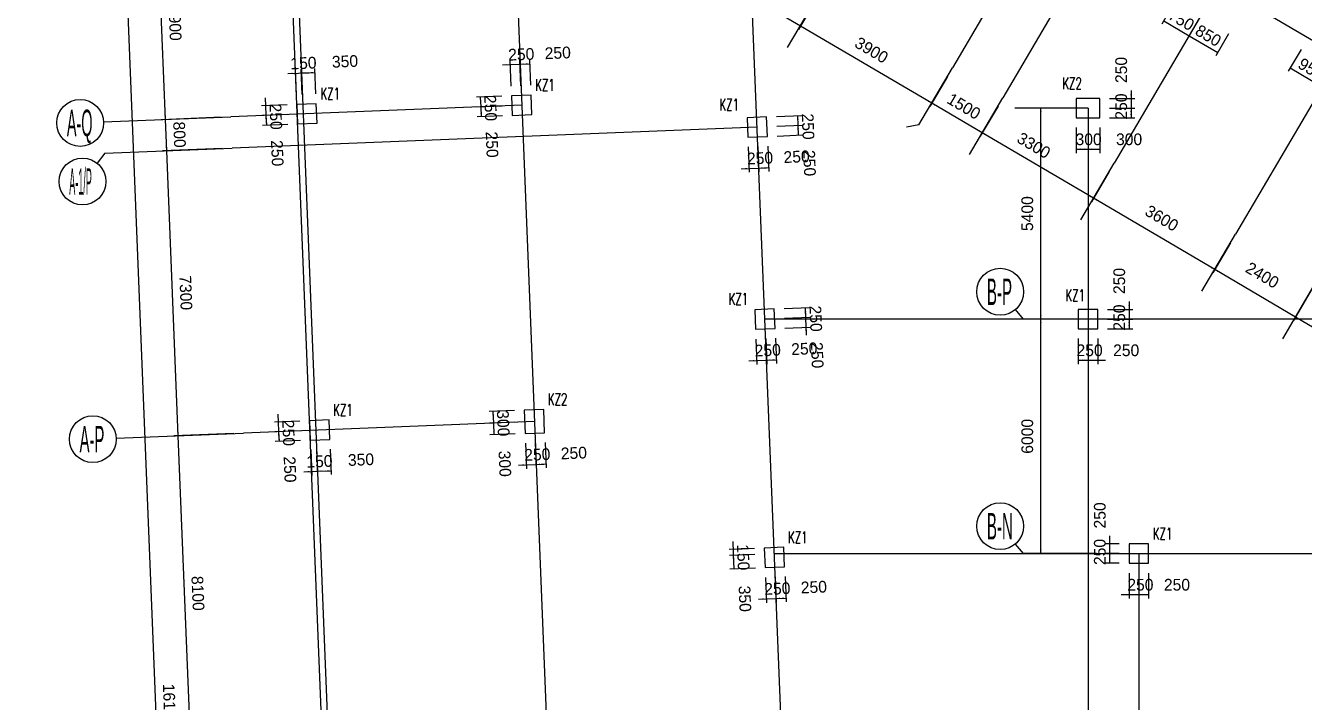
# Model space of a CAD drawing. Extents: x 387171 to 699106, y 11966 to 245688.
# Drawn here: x 471867 to 504596, y 151678 to 169000 of the extents above; entities that cross this region are included whole.
import ezdxf

# ---------------------------------------------------------------- set-up
doc = ezdxf.new("R2010")
doc.units = 0
doc.header["$LTSCALE"] = 100
doc.header["$MEASUREMENT"] = 0
for name, color, linetype in [('COLU', 7, 'Continuous'), ('DIM', 3, 'Continuous'), ('DOTE', 253, 'Continuous'), ('L-AXIS', 3, 'Continuous'), ('NUM', 7, 'Continuous'), ('Q-dote', 253, 'Continuous'), ('小尺寸', 4, 'Continuous')]:
    doc.layers.add(name, color=color, linetype=linetype)
doc.styles.add('hztxt', font='hztxt')
doc.styles.get("Standard").update_dxf_attribs({"font": 'standard'})
doc.dimstyles.get("Standard").update_dxf_attribs({"dimtxt": 300, "dimasz": 100, "dimexe": 100, "dimexo": 250, "dimgap": 100, "dimtad": 0, "dimtoh": 1, "dimdec": 0, "dimdsep": 46, "dimcen": 0.09, "dimclrt": 7, "dimadec": 0, "dimazin": 0, "dimtfac": 1, "dimtdec": 4, "dimtofl": 0, "dimtmove": 0, "dimatfit": 3, "dimfxl": 1, "dimtolj": 1, "dimtzin": 0, "dimarcsym": 0})

# ---------------------------------------------------------------- blocks, each defined once
blk = doc.blocks.new('*D3059')
at = {"layer": 'L-AXIS', "color": 0, "linetype": 'ByBlock', "lineweight": -2}
for p, q in [((474241, 232201), (471867, 232105)), ((478441, 70839), (471967, 232109)), ((480715, 70931), (478341, 70835))]:
    blk.add_line(p, q, dxfattribs=at)
for points in [[(471967, 232109), (471988, 232010), (471954, 232009)], [(478441, 70839), (478420, 70939), (478453, 70940)]]:
    blk.add_solid(points, dxfattribs=at)
at = {"layer": 'L-AXIS', "color": 7, "linetype": 'Continuous', "lineweight": -2, "insert": (475554, 151488), "char_height": 300, "width": 1111.67, "attachment_point": 5, "rotation": 272.2988, "style": 'hztxt'}
blk.add_mtext('161400', dxfattribs=at)
blk = doc.blocks.new('*D622')
at = {"layer": 'L-AXIS', "color": 0, "linetype": 'ByBlock', "lineweight": -2}
for p, q in [((504772, 162226), (504317, 161452)), ((507471, 159714), (504367, 161538)), ((507875, 160401), (507420, 159627))]:
    blk.add_line(p, q, dxfattribs=at)
for points in [[(504367, 161538), (504462, 161502), (504445, 161473)], [(507471, 159714), (507376, 159750), (507393, 159779)]]:
    blk.add_solid(points, dxfattribs=at)
at = {"layer": 'L-AXIS', "color": 7, "linetype": 'Continuous', "lineweight": -2, "insert": (506273, 160903), "char_height": 300, "width": 775, "attachment_point": 5, "rotation": 329.5454, "style": 'hztxt'}
blk.add_mtext('3600', dxfattribs=at)
blk = doc.blocks.new('*D3613')
at = {"layer": 'L-AXIS', "color": 0, "linetype": 'ByBlock', "lineweight": -2}
for p, q in [((476873, 166654), (475340, 166592)), ((475440, 166596), (475472, 165797)), ((476905, 165854), (475372, 165793))]:
    blk.add_line(p, q, dxfattribs=at)
for points in [[(475440, 166596), (475460, 166497), (475427, 166495)], [(475472, 165797), (475451, 165896), (475484, 165897)]]:
    blk.add_solid(points, dxfattribs=at)
at = {"layer": 'L-AXIS', "color": 7, "linetype": 'Continuous', "lineweight": -2, "insert": (475805, 166210), "char_height": 300, "width": 566.67, "attachment_point": 5, "rotation": 272.2988, "style": 'hztxt'}
blk.add_mtext('800', dxfattribs=at)
blk = doc.blocks.new('*D4047')
at = {"layer": 'L-AXIS', "color": 0, "linetype": 'ByBlock', "lineweight": -2}
for p, q in [((477198, 158560), (475665, 158499)), ((475764, 158503), (476089, 150409)), ((477523, 150467), (475989, 150405))]:
    blk.add_line(p, q, dxfattribs=at)
for points in [[(475764, 158503), (475785, 158403), (475752, 158402)], [(476089, 150409), (476069, 150508), (476102, 150510)]]:
    blk.add_solid(points, dxfattribs=at)
at = {"layer": 'L-AXIS', "color": 7, "linetype": 'Continuous', "lineweight": -2, "insert": (476277, 154470), "char_height": 300, "width": 775, "attachment_point": 5, "rotation": 272.2988, "style": 'hztxt'}
blk.add_mtext('8100', dxfattribs=at)
blk = doc.blocks.new('*D2156')
at = {"layer": 'L-AXIS', "color": 0, "linetype": 'ByBlock', "lineweight": -2}
for p, q in [((476905, 165854), (475372, 165793)), ((475472, 165797), (475764, 158503)), ((477198, 158560), (475665, 158499))]:
    blk.add_line(p, q, dxfattribs=at)
for points in [[(475472, 165797), (475492, 165697), (475459, 165696)], [(475764, 158503), (475744, 158602), (475777, 158603)]]:
    blk.add_solid(points, dxfattribs=at)
at = {"layer": 'L-AXIS', "color": 7, "linetype": 'Continuous', "lineweight": -2, "insert": (475968, 162164), "char_height": 300, "width": 780, "attachment_point": 5, "rotation": 272.2988, "style": 'hztxt'}
blk.add_mtext('7300', dxfattribs=at)
blk = doc.blocks.new('*D2659')
at = {"layer": 'L-AXIS', "color": 0, "linetype": 'ByBlock', "lineweight": -2}
for p, q in [((476676, 171550), (475143, 171488)), ((475243, 171492), (475440, 166596)), ((476873, 166654), (475340, 166592))]:
    blk.add_line(p, q, dxfattribs=at)
for points in [[(475243, 171492), (475264, 171393), (475230, 171392)], [(475440, 166596), (475419, 166695), (475452, 166697)]]:
    blk.add_solid(points, dxfattribs=at)
at = {"layer": 'L-AXIS', "color": 7, "linetype": 'Continuous', "lineweight": -2, "insert": (475691, 169058), "char_height": 300, "width": 785, "attachment_point": 5, "rotation": 272.2988, "style": 'hztxt'}
blk.add_mtext('4900', dxfattribs=at)
blk = doc.blocks.new('_AXISO')
blk.add_circle((0, 0), 0.5)
blk = doc.blocks.new('*D3277')
at = {"layer": 'L-AXIS', "color": 0, "linetype": 'ByBlock', "lineweight": -2}
for p, q in [((492100, 169677), (491645, 168903)), ((495057, 167012), (491696, 168989)), ((495462, 167700), (495007, 166926))]:
    blk.add_line(p, q, dxfattribs=at)
for points in [[(491696, 168989), (491790, 168953), (491773, 168924)], [(495057, 167012), (494963, 167049), (494980, 167077)]]:
    blk.add_solid(points, dxfattribs=at)
at = {"layer": 'L-AXIS', "color": 7, "linetype": 'Continuous', "lineweight": -2, "insert": (493517, 168371), "char_height": 300, "width": 775, "attachment_point": 5, "rotation": 329.5454, "style": 'hztxt'}
blk.add_mtext('3900', dxfattribs=at)
blk = doc.blocks.new('*D2285')
at = {"layer": 'L-AXIS', "color": 0, "linetype": 'ByBlock', "lineweight": -2}
for p, q in [((496755, 166940), (496300, 166166)), ((499195, 164580), (496351, 166252)), ((499600, 165267), (499145, 164493))]:
    blk.add_line(p, q, dxfattribs=at)
for points in [[(496351, 166252), (496445, 166216), (496428, 166187)], [(499195, 164580), (499101, 164616), (499117, 164645)]]:
    blk.add_solid(points, dxfattribs=at)
at = {"layer": 'L-AXIS', "color": 7, "linetype": 'Continuous', "lineweight": -2, "insert": (497670, 165933), "char_height": 300, "width": 780, "attachment_point": 5, "rotation": 329.5454, "style": 'hztxt'}
blk.add_mtext('3300', dxfattribs=at)
blk = doc.blocks.new('*D599')
at = {"layer": 'L-AXIS', "color": 0, "linetype": 'ByBlock', "lineweight": -2}
for p, q in [((498397, 166888), (497754, 166888)), ((497854, 161488), (497854, 166888)), ((498865, 161488), (497754, 161488))]:
    blk.add_line(p, q, dxfattribs=at)
for points in [[(497854, 166888), (497870, 166788), (497837, 166788)], [(497854, 161488), (497837, 161588), (497870, 161588)]]:
    blk.add_solid(points, dxfattribs=at)
at = {"layer": 'L-AXIS', "color": 7, "linetype": 'Continuous', "lineweight": -2, "insert": (497504, 164188), "char_height": 300, "width": 785, "attachment_point": 5, "rotation": 90, "style": 'hztxt'}
blk.add_mtext('5400', dxfattribs=at)
blk = doc.blocks.new('*D849')
at = {"layer": 'L-AXIS', "color": 0, "linetype": 'ByBlock', "lineweight": -2}
for p, q in [((498865, 161488), (497754, 161488)), ((497854, 155488), (497854, 161488)), ((498865, 155488), (497754, 155488))]:
    blk.add_line(p, q, dxfattribs=at)
for points in [[(497854, 161488), (497870, 161388), (497837, 161388)], [(497854, 155488), (497837, 155588), (497870, 155588)]]:
    blk.add_solid(points, dxfattribs=at)
at = {"layer": 'L-AXIS', "color": 7, "linetype": 'Continuous', "lineweight": -2, "insert": (497504, 158488), "char_height": 300, "width": 770, "attachment_point": 5, "rotation": 90, "style": 'hztxt'}
blk.add_mtext('6000', dxfattribs=at)
blk = doc.blocks.new('*D1099')
at = {"layer": 'L-AXIS', "color": 0, "linetype": 'ByBlock', "lineweight": -2}
for p, q in [((495462, 167700), (495007, 166926)), ((496351, 166252), (495057, 167012)), ((496755, 166940), (496300, 166166))]:
    blk.add_line(p, q, dxfattribs=at)
for points in [[(495057, 167012), (495152, 166976), (495135, 166947)], [(496351, 166252), (496256, 166288), (496273, 166317)]]:
    blk.add_solid(points, dxfattribs=at)
at = {"layer": 'L-AXIS', "color": 7, "linetype": 'Continuous', "lineweight": -2, "insert": (495881, 166934), "char_height": 300, "width": 690, "attachment_point": 5, "rotation": 329.5454, "style": 'hztxt'}
blk.add_mtext('1500', dxfattribs=at)
blk = doc.blocks.new('*D1360')
at = {"layer": 'L-AXIS', "color": 0, "linetype": 'ByBlock', "lineweight": -2}
for p, q in [((499600, 165267), (499145, 164493)), ((502299, 162755), (499195, 164580)), ((502703, 163442), (502248, 162669))]:
    blk.add_line(p, q, dxfattribs=at)
for points in [[(499195, 164580), (499290, 164543), (499273, 164514)], [(502299, 162755), (502204, 162791), (502221, 162820)]]:
    blk.add_solid(points, dxfattribs=at)
at = {"layer": 'L-AXIS', "color": 7, "linetype": 'Continuous', "lineweight": -2, "insert": (500946, 164070), "char_height": 300, "width": 775, "attachment_point": 5, "rotation": 329.5454, "style": 'hztxt'}
blk.add_mtext('3600', dxfattribs=at)
blk = doc.blocks.new('*D1326')
at = {"layer": 'L-AXIS', "color": 0, "linetype": 'ByBlock', "lineweight": -2}
for p, q in [((502703, 163442), (502248, 162669)), ((504367, 161538), (502299, 162755)), ((504772, 162226), (504317, 161452))]:
    blk.add_line(p, q, dxfattribs=at)
for points in [[(502299, 162755), (502393, 162718), (502376, 162690)], [(504367, 161538), (504273, 161575), (504290, 161603)]]:
    blk.add_solid(points, dxfattribs=at)
at = {"layer": 'L-AXIS', "color": 7, "linetype": 'Continuous', "lineweight": -2, "insert": (503519, 162611), "char_height": 300, "width": 785, "attachment_point": 5, "rotation": 329.5454, "style": 'hztxt'}
blk.add_mtext('2400', dxfattribs=at)
blk = doc.blocks.new('*D3744')
at = {"layer": 'L-AXIS', "color": 0, "linetype": 'ByBlock', "lineweight": -2}
for p, q in [((490548, 170589), (490093, 169815)), ((491696, 168989), (490144, 169901)), ((492100, 169677), (491645, 168903))]:
    blk.add_line(p, q, dxfattribs=at)
for points in [[(490144, 169901), (490239, 169865), (490222, 169836)], [(491696, 168989), (491601, 169025), (491618, 169054)]]:
    blk.add_solid(points, dxfattribs=at)
at = {"layer": 'L-AXIS', "color": 7, "linetype": 'Continuous', "lineweight": -2, "insert": (491097, 169747), "char_height": 300, "width": 690, "attachment_point": 5, "rotation": 329.5454, "style": 'hztxt'}
blk.add_mtext('1800', dxfattribs=at)
blk = doc.blocks.new('*D2437')
at = {"layer": '小尺寸', "color": 0, "linetype": 'ByBlock', "lineweight": -2}
for p, q in [((501275, 169597), (500946, 169036)), ((501922, 169217), (501592, 168656)), ((500996, 169123), (501643, 168742))]:
    blk.add_line(p, q, dxfattribs=at)
for points in [[(500996, 169123), (501091, 169086), (501074, 169058)], [(501643, 168742), (501548, 168779), (501565, 168807)]]:
    blk.add_solid(points, dxfattribs=at)
at = {"layer": '小尺寸', "color": 7, "linetype": 'Continuous', "lineweight": -2, "insert": (501446, 169148), "char_height": 300, "width": 566.67, "attachment_point": 5, "rotation": 329.5454, "style": 'hztxt'}
blk.add_mtext('750', dxfattribs=at)
blk = doc.blocks.new('*D2689')
at = {"layer": '小尺寸', "color": 0, "linetype": 'ByBlock', "lineweight": -2}
for p, q in [((501922, 169217), (501592, 168656)), ((501643, 168742), (502376, 168312)), ((502654, 168786), (502325, 168225))]:
    blk.add_line(p, q, dxfattribs=at)
for points in [[(501643, 168742), (501738, 168706), (501721, 168677)], [(502376, 168312), (502281, 168348), (502298, 168377)]]:
    blk.add_solid(points, dxfattribs=at)
at = {"layer": '小尺寸', "color": 7, "linetype": 'Continuous', "lineweight": -2, "insert": (502136, 168743), "char_height": 300, "width": 566.67, "attachment_point": 5, "rotation": 329.5454, "style": 'hztxt'}
blk.add_mtext('850', dxfattribs=at)
blk = doc.blocks.new('*D2028')
at = {"layer": '小尺寸', "color": 0, "linetype": 'ByBlock', "lineweight": -2}
for p, q in [((504510, 168390), (504181, 167830)), ((504231, 167916), (505050, 167435)), ((505329, 167909), (504999, 167348))]:
    blk.add_line(p, q, dxfattribs=at)
for points in [[(504231, 167916), (504326, 167880), (504309, 167851)], [(505050, 167435), (504955, 167471), (504972, 167500)]]:
    blk.add_solid(points, dxfattribs=at)
at = {"layer": '小尺寸', "color": 7, "linetype": 'Continuous', "lineweight": -2, "insert": (504767, 167891), "char_height": 300, "width": 556.67, "attachment_point": 5, "rotation": 329.5447, "style": 'hztxt'}
blk.add_mtext('950', dxfattribs=at)
blk = doc.blocks.new('*D1260')
at = {"layer": 'DIM', "color": 0, "linetype": 'ByBlock', "lineweight": -2}
for p, q in [((500158, 167338), (500158, 166688)), ((499608, 167138), (500258, 167138)), ((499608, 166888), (500258, 166888))]:
    blk.add_line(p, q, dxfattribs=at)
for points in [[(500158, 167138), (500141, 167238), (500175, 167238)], [(500158, 166888), (500175, 166788), (500141, 166788)]]:
    blk.add_solid(points, dxfattribs=at)
at = {"layer": 'DIM', "color": 7, "linetype": 'Continuous', "lineweight": -2, "insert": (499908, 167864), "char_height": 300, "width": 566.67, "attachment_point": 5, "rotation": 90, "style": 'hztxt'}
blk.add_mtext('250', dxfattribs=at)
blk = doc.blocks.new('*D1495')
at = {"layer": 'DIM', "color": 0, "linetype": 'ByBlock', "lineweight": -2}
for p, q in [((499608, 166888), (500258, 166888)), ((499608, 166638), (500258, 166638)), ((500158, 166888), (500158, 166638))]:
    blk.add_line(p, q, dxfattribs=at)
for points in [[(500158, 166888), (500175, 166788), (500141, 166788)], [(500158, 166638), (500141, 166738), (500175, 166738)]]:
    blk.add_solid(points, dxfattribs=at)
at = {"layer": 'DIM', "color": 7, "linetype": 'Continuous', "lineweight": -2, "insert": (499908, 166928), "char_height": 300, "width": 566.67, "attachment_point": 5, "rotation": 90, "style": 'hztxt'}
blk.add_mtext('250', dxfattribs=at)
blk = doc.blocks.new('*D1738')
at = {"layer": 'DIM', "color": 0, "linetype": 'ByBlock', "lineweight": -2}
for p, q in [((498758, 166388), (498758, 165738)), ((499058, 166388), (499058, 165738)), ((498758, 165838), (499058, 165838))]:
    blk.add_line(p, q, dxfattribs=at)
for points in [[(498758, 165838), (498858, 165855), (498858, 165821)], [(499058, 165838), (498958, 165821), (498958, 165855)]]:
    blk.add_solid(points, dxfattribs=at)
at = {"layer": 'DIM', "color": 7, "linetype": 'Continuous', "lineweight": -2, "insert": (499073, 166088), "char_height": 300, "width": 566.67, "attachment_point": 5, "style": 'hztxt'}
blk.add_mtext('300', dxfattribs=at)
blk = doc.blocks.new('*D1986')
at = {"layer": 'DIM', "color": 0, "linetype": 'ByBlock', "lineweight": -2}
for p, q in [((499058, 166388), (499058, 165738)), ((499358, 166388), (499358, 165738)), ((499058, 165838), (499358, 165838))]:
    blk.add_line(p, q, dxfattribs=at)
for points in [[(499058, 165838), (499158, 165855), (499158, 165821)], [(499358, 165838), (499258, 165821), (499258, 165855)]]:
    blk.add_solid(points, dxfattribs=at)
at = {"layer": 'DIM', "color": 7, "linetype": 'Continuous', "lineweight": -2, "insert": (500109, 166088), "char_height": 300, "width": 566.67, "attachment_point": 5, "style": 'hztxt'}
blk.add_mtext('300', dxfattribs=at)
blk = doc.blocks.new('*D209')
at = {"layer": 'DIM', "color": 0, "linetype": 'ByBlock', "lineweight": -2}
for p, q in [((499558, 161738), (500208, 161738)), ((500108, 161938), (500108, 161288)), ((499558, 161488), (500208, 161488))]:
    blk.add_line(p, q, dxfattribs=at)
for points in [[(500108, 161738), (500091, 161838), (500125, 161838)], [(500108, 161488), (500125, 161388), (500091, 161388)]]:
    blk.add_solid(points, dxfattribs=at)
at = {"layer": 'DIM', "color": 7, "linetype": 'Continuous', "lineweight": -2, "insert": (499858, 162464), "char_height": 300, "width": 566.67, "attachment_point": 5, "rotation": 90, "style": 'hztxt'}
blk.add_mtext('250', dxfattribs=at)
blk = doc.blocks.new('*D451')
at = {"layer": 'DIM', "color": 0, "linetype": 'ByBlock', "lineweight": -2}
for p, q in [((499558, 161488), (500208, 161488)), ((500108, 161488), (500108, 161238)), ((499558, 161238), (500208, 161238))]:
    blk.add_line(p, q, dxfattribs=at)
for points in [[(500108, 161488), (500125, 161388), (500091, 161388)], [(500108, 161238), (500091, 161338), (500125, 161338)]]:
    blk.add_solid(points, dxfattribs=at)
at = {"layer": 'DIM', "color": 7, "linetype": 'Continuous', "lineweight": -2, "insert": (499858, 161528), "char_height": 300, "width": 566.67, "attachment_point": 5, "rotation": 90, "style": 'hztxt'}
blk.add_mtext('250', dxfattribs=at)
blk = doc.blocks.new('*D671')
at = {"layer": 'DIM', "color": 0, "linetype": 'ByBlock', "lineweight": -2}
for p, q in [((498808, 160988), (498808, 160338)), ((499058, 160988), (499058, 160338)), ((498808, 160438), (499058, 160438))]:
    blk.add_line(p, q, dxfattribs=at)
for points in [[(498808, 160438), (498908, 160455), (498908, 160421)], [(499058, 160438), (498958, 160421), (498958, 160455)]]:
    blk.add_solid(points, dxfattribs=at)
at = {"layer": 'DIM', "color": 7, "linetype": 'Continuous', "lineweight": -2, "insert": (499098, 160688), "char_height": 300, "width": 566.67, "attachment_point": 5, "style": 'hztxt'}
blk.add_mtext('250', dxfattribs=at)
blk = doc.blocks.new('*D645')
at = {"layer": 'DIM', "color": 0, "linetype": 'ByBlock', "lineweight": -2}
for p, q in [((499058, 160988), (499058, 160338)), ((499308, 160988), (499308, 160338)), ((498858, 160438), (499508, 160438))]:
    blk.add_line(p, q, dxfattribs=at)
for points in [[(499058, 160438), (498958, 160421), (498958, 160455)], [(499308, 160438), (499408, 160455), (499408, 160421)]]:
    blk.add_solid(points, dxfattribs=at)
at = {"layer": 'DIM', "color": 7, "linetype": 'Continuous', "lineweight": -2, "insert": (500034, 160688), "char_height": 300, "width": 566.67, "attachment_point": 5, "style": 'hztxt'}
blk.add_mtext('250', dxfattribs=at)
blk = doc.blocks.new('*D1024')
at = {"layer": 'DIM', "color": 0, "linetype": 'ByBlock', "lineweight": -2}
for p, q in [((499611, 155938), (499611, 155288)), ((499858, 155738), (499511, 155738)), ((499858, 155488), (499511, 155488))]:
    blk.add_line(p, q, dxfattribs=at)
for points in [[(499611, 155738), (499595, 155838), (499628, 155838)], [(499611, 155488), (499628, 155388), (499595, 155388)]]:
    blk.add_solid(points, dxfattribs=at)
at = {"layer": 'DIM', "color": 7, "linetype": 'Continuous', "lineweight": -2, "insert": (499361, 156464), "char_height": 300, "width": 566.67, "attachment_point": 5, "rotation": 90, "style": 'hztxt'}
blk.add_mtext('250', dxfattribs=at)
blk = doc.blocks.new('*D3435')
at = {"layer": 'DIM', "color": 0, "linetype": 'ByBlock', "lineweight": -2}
for p, q in [((499858, 155488), (499511, 155488)), ((499611, 155488), (499611, 155238)), ((499858, 155238), (499511, 155238))]:
    blk.add_line(p, q, dxfattribs=at)
for points in [[(499611, 155488), (499628, 155388), (499595, 155388)], [(499611, 155238), (499595, 155338), (499628, 155338)]]:
    blk.add_solid(points, dxfattribs=at)
at = {"layer": 'DIM', "color": 7, "linetype": 'Continuous', "lineweight": -2, "insert": (499361, 155528), "char_height": 300, "width": 566.67, "attachment_point": 5, "rotation": 90, "style": 'hztxt'}
blk.add_mtext('250', dxfattribs=at)
blk = doc.blocks.new('*D3420')
at = {"layer": 'DIM', "color": 0, "linetype": 'ByBlock', "lineweight": -2}
for p, q in [((500108, 154988), (500108, 154338)), ((500358, 154988), (500358, 154338)), ((499908, 154438), (500558, 154438))]:
    blk.add_line(p, q, dxfattribs=at)
for points in [[(500108, 154438), (500008, 154421), (500008, 154455)], [(500358, 154438), (500458, 154455), (500458, 154421)]]:
    blk.add_solid(points, dxfattribs=at)
at = {"layer": 'DIM', "color": 7, "linetype": 'Continuous', "lineweight": -2, "insert": (500398, 154688), "char_height": 300, "width": 566.67, "attachment_point": 5, "style": 'hztxt'}
blk.add_mtext('250', dxfattribs=at)
blk = doc.blocks.new('*D3629')
at = {"layer": 'DIM', "color": 0, "linetype": 'ByBlock', "lineweight": -2}
for p, q in [((500358, 154988), (500358, 154338)), ((500608, 154988), (500608, 154338)), ((500358, 154438), (500608, 154438))]:
    blk.add_line(p, q, dxfattribs=at)
for points in [[(500358, 154438), (500458, 154455), (500458, 154421)], [(500608, 154438), (500508, 154421), (500508, 154455)]]:
    blk.add_solid(points, dxfattribs=at)
at = {"layer": 'DIM', "color": 7, "linetype": 'Continuous', "lineweight": -2, "insert": (501334, 154688), "char_height": 300, "width": 566.67, "attachment_point": 5, "style": 'hztxt'}
blk.add_mtext('250', dxfattribs=at)
blk = doc.blocks.new('*D1398')
at = {"layer": 'DIM', "color": 0, "linetype": 'ByBlock', "lineweight": -2}
for p, q in [((490361, 165894), (490388, 165245)), ((490611, 165904), (490637, 165255)), ((490184, 165336), (490833, 165362))]:
    blk.add_line(p, q, dxfattribs=at)
for points in [[(490384, 165344), (490284, 165324), (490283, 165357)], [(490633, 165354), (490733, 165375), (490734, 165342)]]:
    blk.add_solid(points, dxfattribs=at)
at = {"layer": 'DIM', "color": 7, "linetype": 'Continuous', "lineweight": -2, "insert": (490664, 165606), "char_height": 300, "width": 566.67, "attachment_point": 5, "rotation": 2.2988, "style": 'hztxt'}
blk.add_mtext('250', dxfattribs=at)
blk = doc.blocks.new('*D1623')
at = {"layer": 'DIM', "color": 0, "linetype": 'ByBlock', "lineweight": -2}
for p, q in [((490611, 165904), (490637, 165255)), ((490861, 165914), (490887, 165265)), ((490633, 165354), (490883, 165365))]:
    blk.add_line(p, q, dxfattribs=at)
for points in [[(490633, 165354), (490733, 165375), (490734, 165342)], [(490883, 165365), (490784, 165344), (490783, 165377)]]:
    blk.add_solid(points, dxfattribs=at)
at = {"layer": 'DIM', "color": 7, "linetype": 'Continuous', "lineweight": -2, "insert": (491599, 165643), "char_height": 300, "width": 566.67, "attachment_point": 5, "rotation": 2.2988, "style": 'hztxt'}
blk.add_mtext('250', dxfattribs=at)
blk = doc.blocks.new('*D1878')
at = {"layer": 'DIM', "color": 0, "linetype": 'ByBlock', "lineweight": -2}
for p, q in [((491091, 166424), (491740, 166450)), ((491650, 166196), (491640, 166446)), ((491101, 166174), (491750, 166200))]:
    blk.add_line(p, q, dxfattribs=at)
for points in [[(491640, 166446), (491661, 166346), (491628, 166345)], [(491650, 166196), (491630, 166295), (491663, 166297)]]:
    blk.add_solid(points, dxfattribs=at)
at = {"layer": 'DIM', "color": 7, "linetype": 'Continuous', "lineweight": -2, "insert": (491929, 165480), "char_height": 300, "width": 566.67, "attachment_point": 5, "rotation": 272.2988, "style": 'hztxt'}
blk.add_mtext('250', dxfattribs=at)
blk = doc.blocks.new('*D2371')
at = {"layer": 'DIM', "color": 0, "linetype": 'ByBlock', "lineweight": -2}
for p, q in [((491081, 166673), (491730, 166700)), ((491640, 166446), (491630, 166696)), ((491091, 166424), (491740, 166450))]:
    blk.add_line(p, q, dxfattribs=at)
for points in [[(491630, 166696), (491651, 166596), (491618, 166595)], [(491640, 166446), (491620, 166545), (491653, 166546)]]:
    blk.add_solid(points, dxfattribs=at)
at = {"layer": 'DIM', "color": 7, "linetype": 'Continuous', "lineweight": -2, "insert": (491892, 166416), "char_height": 300, "width": 566.67, "attachment_point": 5, "rotation": 272.2988, "style": 'hztxt'}
blk.add_mtext('250', dxfattribs=at)
blk = doc.blocks.new('*D1442')
at = {"layer": 'DIM', "color": 0, "linetype": 'ByBlock', "lineweight": -2}
for p, q in [((490559, 160978), (490585, 160329)), ((490809, 160988), (490835, 160339)), ((490381, 160421), (491030, 160447))]:
    blk.add_line(p, q, dxfattribs=at)
for points in [[(490581, 160429), (490482, 160408), (490480, 160441)], [(490831, 160439), (490930, 160459), (490931, 160426)]]:
    blk.add_solid(points, dxfattribs=at)
at = {"layer": 'DIM', "color": 7, "linetype": 'Continuous', "lineweight": -2, "insert": (490861, 160690), "char_height": 300, "width": 566.67, "attachment_point": 5, "rotation": 2.2988, "style": 'hztxt'}
blk.add_mtext('250', dxfattribs=at)
blk = doc.blocks.new('*D1388')
at = {"layer": 'DIM', "color": 0, "linetype": 'ByBlock', "lineweight": -2}
for p, q in [((490809, 160988), (490835, 160339)), ((491058, 160998), (491084, 160349)), ((490831, 160439), (491080, 160449))]:
    blk.add_line(p, q, dxfattribs=at)
for points in [[(490831, 160439), (490930, 160459), (490931, 160426)], [(491080, 160449), (490981, 160428), (490980, 160461)]]:
    blk.add_solid(points, dxfattribs=at)
at = {"layer": 'DIM', "color": 7, "linetype": 'Continuous', "lineweight": -2, "insert": (491796, 160728), "char_height": 300, "width": 566.67, "attachment_point": 5, "rotation": 2.2988, "style": 'hztxt'}
blk.add_mtext('250', dxfattribs=at)
blk = doc.blocks.new('*D1640')
at = {"layer": 'DIM', "color": 0, "linetype": 'ByBlock', "lineweight": -2}
for p, q in [((491856, 161080), (491830, 161730)), ((491288, 161508), (491938, 161534)), ((491298, 161258), (491948, 161284))]:
    blk.add_line(p, q, dxfattribs=at)
for points in [[(491838, 161530), (491817, 161629), (491850, 161631)], [(491848, 161280), (491868, 161181), (491835, 161180)]]:
    blk.add_solid(points, dxfattribs=at)
at = {"layer": 'DIM', "color": 7, "linetype": 'Continuous', "lineweight": -2, "insert": (492127, 160564), "char_height": 300, "width": 566.67, "attachment_point": 5, "rotation": 272.2988, "style": 'hztxt'}
blk.add_mtext('250', dxfattribs=at)
blk = doc.blocks.new('*D1858')
at = {"layer": 'DIM', "color": 0, "linetype": 'ByBlock', "lineweight": -2}
for p, q in [((491278, 161758), (491928, 161784)), ((491838, 161530), (491828, 161780)), ((491288, 161508), (491938, 161534))]:
    blk.add_line(p, q, dxfattribs=at)
for points in [[(491828, 161780), (491848, 161681), (491815, 161679)], [(491838, 161530), (491817, 161629), (491850, 161631)]]:
    blk.add_solid(points, dxfattribs=at)
at = {"layer": 'DIM', "color": 7, "linetype": 'Continuous', "lineweight": -2, "insert": (492089, 161500), "char_height": 300, "width": 566.67, "attachment_point": 5, "rotation": 272.2988, "style": 'hztxt'}
blk.add_mtext('250', dxfattribs=at)
blk = doc.blocks.new('*D2386')
at = {"layer": 'DIM', "color": 0, "linetype": 'ByBlock', "lineweight": -2}
for p, q in [((489966, 155796), (489988, 155246)), ((490524, 155618), (489874, 155592)), ((490530, 155468), (489880, 155442))]:
    blk.add_line(p, q, dxfattribs=at)
for points in [[(489974, 155596), (489954, 155695), (489987, 155696)], [(489980, 155446), (490001, 155347), (489968, 155345)]]:
    blk.add_solid(points, dxfattribs=at)
at = {"layer": 'DIM', "color": 7, "linetype": 'Continuous', "lineweight": -2, "insert": (490233, 155394), "char_height": 300, "width": 476.67, "attachment_point": 5, "rotation": 272.2988, "style": 'hztxt'}
blk.add_mtext('150', dxfattribs=at)
blk = doc.blocks.new('*D350')
at = {"layer": 'DIM', "color": 0, "linetype": 'ByBlock', "lineweight": -2}
for p, q in [((490530, 155468), (489880, 155442)), ((489980, 155446), (489994, 155096)), ((490544, 155118), (489894, 155092))]:
    blk.add_line(p, q, dxfattribs=at)
for points in [[(489980, 155446), (490001, 155347), (489968, 155345)], [(489994, 155096), (489974, 155195), (490007, 155197)]]:
    blk.add_solid(points, dxfattribs=at)
at = {"layer": 'DIM', "color": 7, "linetype": 'Continuous', "lineweight": -2, "insert": (490275, 154330), "char_height": 300, "width": 566.67, "attachment_point": 5, "rotation": 272.2988, "style": 'hztxt'}
blk.add_mtext('350', dxfattribs=at)
blk = doc.blocks.new('*D596')
at = {"layer": 'DIM', "color": 0, "linetype": 'ByBlock', "lineweight": -2}
for p, q in [((490804, 154878), (490830, 154229)), ((491053, 154888), (491080, 154239)), ((490626, 154321), (491275, 154347))]:
    blk.add_line(p, q, dxfattribs=at)
for points in [[(490826, 154329), (490726, 154308), (490725, 154341)], [(491076, 154339), (491175, 154360), (491176, 154326)]]:
    blk.add_solid(points, dxfattribs=at)
at = {"layer": 'DIM', "color": 7, "linetype": 'Continuous', "lineweight": -2, "insert": (491106, 154590), "char_height": 300, "width": 566.67, "attachment_point": 5, "rotation": 2.2988, "style": 'hztxt'}
blk.add_mtext('250', dxfattribs=at)
blk = doc.blocks.new('*D519')
at = {"layer": 'DIM', "color": 0, "linetype": 'ByBlock', "lineweight": -2}
for p, q in [((491053, 154888), (491080, 154239)), ((491303, 154898), (491329, 154249)), ((491076, 154339), (491325, 154349))]:
    blk.add_line(p, q, dxfattribs=at)
for points in [[(491076, 154339), (491175, 154360), (491176, 154326)], [(491325, 154349), (491226, 154328), (491225, 154362)]]:
    blk.add_solid(points, dxfattribs=at)
at = {"layer": 'DIM', "color": 7, "linetype": 'Continuous', "lineweight": -2, "insert": (492041, 154628), "char_height": 300, "width": 566.67, "attachment_point": 5, "rotation": 2.2988, "style": 'hztxt'}
blk.add_mtext('250', dxfattribs=at)
blk = doc.blocks.new('*D3221')
at = {"layer": 'DIM', "color": 0, "linetype": 'ByBlock', "lineweight": -2}
for p, q in [((484377, 159149), (483728, 159122)), ((483828, 159126), (483840, 158827)), ((484389, 158849), (483740, 158823))]:
    blk.add_line(p, q, dxfattribs=at)
for points in [[(483828, 159126), (483848, 159027), (483815, 159026)], [(483840, 158827), (483819, 158926), (483852, 158927)]]:
    blk.add_solid(points, dxfattribs=at)
at = {"layer": 'DIM', "color": 7, "linetype": 'Continuous', "lineweight": -2, "insert": (484090, 158822), "char_height": 300, "width": 566.67, "attachment_point": 5, "rotation": 272.2988, "style": 'hztxt'}
blk.add_mtext('300', dxfattribs=at)
blk = doc.blocks.new('*D1290')
at = {"layer": 'DIM', "color": 0, "linetype": 'ByBlock', "lineweight": -2}
for p, q in [((484389, 158849), (483740, 158823)), ((483840, 158827), (483852, 158527)), ((484401, 158549), (483752, 158523))]:
    blk.add_line(p, q, dxfattribs=at)
for points in [[(483840, 158827), (483860, 158727), (483827, 158726)], [(483852, 158527), (483831, 158626), (483864, 158628)]]:
    blk.add_solid(points, dxfattribs=at)
at = {"layer": 'DIM', "color": 7, "linetype": 'Continuous', "lineweight": -2, "insert": (484132, 157786), "char_height": 300, "width": 566.67, "attachment_point": 5, "rotation": 272.2988, "style": 'hztxt'}
blk.add_mtext('300', dxfattribs=at)
blk = doc.blocks.new('*D1216')
at = {"layer": 'DIM', "color": 0, "linetype": 'ByBlock', "lineweight": -2}
for p, q in [((484661, 158309), (484687, 157660)), ((484911, 158319), (484937, 157670)), ((484483, 157752), (485133, 157778))]:
    blk.add_line(p, q, dxfattribs=at)
for points in [[(484683, 157760), (484584, 157739), (484583, 157772)], [(484933, 157770), (485032, 157790), (485034, 157757)]]:
    blk.add_solid(points, dxfattribs=at)
at = {"layer": 'DIM', "color": 7, "linetype": 'Continuous', "lineweight": -2, "insert": (484963, 158021), "char_height": 300, "width": 566.67, "attachment_point": 5, "rotation": 2.2988, "style": 'hztxt'}
blk.add_mtext('250', dxfattribs=at)
blk = doc.blocks.new('*D1477')
at = {"layer": 'DIM', "color": 0, "linetype": 'ByBlock', "lineweight": -2}
for p, q in [((484911, 158319), (484937, 157670)), ((485161, 158329), (485187, 157680)), ((484933, 157770), (485183, 157780))]:
    blk.add_line(p, q, dxfattribs=at)
for points in [[(484933, 157770), (485032, 157790), (485034, 157757)], [(485183, 157780), (485084, 157759), (485082, 157792)]]:
    blk.add_solid(points, dxfattribs=at)
at = {"layer": 'DIM', "color": 7, "linetype": 'Continuous', "lineweight": -2, "insert": (485899, 158059), "char_height": 300, "width": 566.67, "attachment_point": 5, "rotation": 2.2988, "style": 'hztxt'}
blk.add_mtext('250', dxfattribs=at)
blk = doc.blocks.new('*D1706')
at = {"layer": 'DIM', "color": 0, "linetype": 'ByBlock', "lineweight": -2}
for p, q in [((478884, 158878), (478234, 158852)), ((478326, 159056), (478352, 158406)), ((478894, 158628), (478244, 158602))]:
    blk.add_line(p, q, dxfattribs=at)
for points in [[(478334, 158856), (478313, 158955), (478347, 158957)], [(478344, 158606), (478365, 158507), (478331, 158506)]]:
    blk.add_solid(points, dxfattribs=at)
at = {"layer": 'DIM', "color": 7, "linetype": 'Continuous', "lineweight": -2, "insert": (478596, 158576), "char_height": 300, "width": 566.67, "attachment_point": 5, "rotation": 272.2988, "style": 'hztxt'}
blk.add_mtext('250', dxfattribs=at)
blk = doc.blocks.new('*D2241')
at = {"layer": 'DIM', "color": 0, "linetype": 'ByBlock', "lineweight": -2}
for p, q in [((478894, 158628), (478244, 158602)), ((478344, 158606), (478354, 158356)), ((478904, 158378), (478254, 158352))]:
    blk.add_line(p, q, dxfattribs=at)
for points in [[(478344, 158606), (478365, 158507), (478331, 158506)], [(478354, 158356), (478333, 158456), (478367, 158457)]]:
    blk.add_solid(points, dxfattribs=at)
at = {"layer": 'DIM', "color": 7, "linetype": 'Continuous', "lineweight": -2, "insert": (478633, 157641), "char_height": 300, "width": 566.67, "attachment_point": 5, "rotation": 272.2988, "style": 'hztxt'}
blk.add_mtext('250', dxfattribs=at)
blk = doc.blocks.new('*D183')
at = {"layer": 'DIM', "color": 0, "linetype": 'ByBlock', "lineweight": -2}
for p, q in [((479164, 158139), (479190, 157489)), ((479313, 158145), (479339, 157495)), ((478986, 157581), (479535, 157603))]:
    blk.add_line(p, q, dxfattribs=at)
for points in [[(479186, 157589), (479086, 157568), (479085, 157602)], [(479335, 157595), (479435, 157616), (479436, 157582)]]:
    blk.add_solid(points, dxfattribs=at)
at = {"layer": 'DIM', "color": 7, "linetype": 'Continuous', "lineweight": -2, "insert": (479387, 157847), "char_height": 300, "width": 476.67, "attachment_point": 5, "rotation": 2.2988, "style": 'hztxt'}
blk.add_mtext('150', dxfattribs=at)
blk = doc.blocks.new('*D430')
at = {"layer": 'DIM', "color": 0, "linetype": 'ByBlock', "lineweight": -2}
for p, q in [((479313, 158145), (479339, 157495)), ((479663, 158159), (479689, 157509)), ((479335, 157595), (479685, 157609))]:
    blk.add_line(p, q, dxfattribs=at)
for points in [[(479335, 157595), (479435, 157616), (479436, 157582)], [(479685, 157609), (479586, 157588), (479585, 157622)]]:
    blk.add_solid(points, dxfattribs=at)
at = {"layer": 'DIM', "color": 7, "linetype": 'Continuous', "lineweight": -2, "insert": (480451, 157890), "char_height": 300, "width": 566.67, "attachment_point": 5, "rotation": 2.2988, "style": 'hztxt'}
blk.add_mtext('350', dxfattribs=at)
blk = doc.blocks.new('*D3778')
at = {"layer": 'DIM', "color": 0, "linetype": 'ByBlock', "lineweight": -2}
for p, q in [((478559, 166971), (477909, 166945)), ((478001, 167149), (478027, 166500)), ((478569, 166722), (477919, 166696))]:
    blk.add_line(p, q, dxfattribs=at)
for points in [[(478009, 166949), (477989, 167049), (478022, 167050)], [(478019, 166700), (478040, 166600), (478007, 166599)]]:
    blk.add_solid(points, dxfattribs=at)
at = {"layer": 'DIM', "color": 7, "linetype": 'Continuous', "lineweight": -2, "insert": (478271, 166669), "char_height": 300, "width": 566.67, "attachment_point": 5, "rotation": 272.2988, "style": 'hztxt'}
blk.add_mtext('250', dxfattribs=at)
blk = doc.blocks.new('*D4018')
at = {"layer": 'DIM', "color": 0, "linetype": 'ByBlock', "lineweight": -2}
for p, q in [((478569, 166722), (477919, 166696)), ((478019, 166700), (478029, 166450)), ((478579, 166472), (477929, 166446))]:
    blk.add_line(p, q, dxfattribs=at)
for points in [[(478019, 166700), (478040, 166600), (478007, 166599)], [(478029, 166450), (478009, 166549), (478042, 166550)]]:
    blk.add_solid(points, dxfattribs=at)
at = {"layer": 'DIM', "color": 7, "linetype": 'Continuous', "lineweight": -2, "insert": (478308, 165734), "char_height": 300, "width": 566.67, "attachment_point": 5, "rotation": 272.2988, "style": 'hztxt'}
blk.add_mtext('250', dxfattribs=at)
blk = doc.blocks.new('*D4223')
at = {"layer": 'DIM', "color": 0, "linetype": 'ByBlock', "lineweight": -2}
for p, q in [((478577, 167773), (479126, 167795)), ((478799, 167231), (478772, 167881)), ((478948, 167237), (478922, 167887))]:
    blk.add_line(p, q, dxfattribs=at)
for points in [[(478776, 167781), (478677, 167760), (478676, 167793)], [(478926, 167787), (479026, 167808), (479027, 167774)]]:
    blk.add_solid(points, dxfattribs=at)
at = {"layer": 'DIM', "color": 7, "linetype": 'Continuous', "lineweight": -2, "insert": (478978, 168039), "char_height": 300, "width": 476.67, "attachment_point": 5, "rotation": 2.2988, "style": 'hztxt'}
blk.add_mtext('150', dxfattribs=at)
blk = doc.blocks.new('*D4194')
at = {"layer": 'DIM', "color": 0, "linetype": 'ByBlock', "lineweight": -2}
for p, q in [((479298, 167251), (479272, 167901)), ((478948, 167237), (478922, 167887)), ((478926, 167787), (479276, 167801))]:
    blk.add_line(p, q, dxfattribs=at)
for points in [[(478926, 167787), (479026, 167808), (479027, 167774)], [(479276, 167801), (479177, 167780), (479175, 167814)]]:
    blk.add_solid(points, dxfattribs=at)
at = {"layer": 'DIM', "color": 7, "linetype": 'Continuous', "lineweight": -2, "insert": (480042, 168082), "char_height": 300, "width": 566.67, "attachment_point": 5, "rotation": 2.2988, "style": 'hztxt'}
blk.add_mtext('350', dxfattribs=at)
blk = doc.blocks.new('*D2292')
at = {"layer": 'DIM', "color": 0, "linetype": 'ByBlock', "lineweight": -2}
for p, q in [((484054, 167192), (483405, 167166)), ((484064, 166942), (483415, 166916)), ((483505, 167170), (483515, 166920))]:
    blk.add_line(p, q, dxfattribs=at)
for points in [[(483505, 167170), (483525, 167071), (483492, 167069)], [(483515, 166920), (483494, 167019), (483527, 167021)]]:
    blk.add_solid(points, dxfattribs=at)
at = {"layer": 'DIM', "color": 7, "linetype": 'Continuous', "lineweight": -2, "insert": (483766, 166890), "char_height": 300, "width": 566.67, "attachment_point": 5, "rotation": 272.2988, "style": 'hztxt'}
blk.add_mtext('250', dxfattribs=at)
blk = doc.blocks.new('*D2512')
at = {"layer": 'DIM', "color": 0, "linetype": 'ByBlock', "lineweight": -2}
for p, q in [((484064, 166942), (483415, 166916)), ((483515, 166920), (483525, 166670)), ((484074, 166692), (483425, 166666))]:
    blk.add_line(p, q, dxfattribs=at)
for points in [[(483515, 166920), (483535, 166821), (483502, 166820)], [(483525, 166670), (483504, 166770), (483537, 166771)]]:
    blk.add_solid(points, dxfattribs=at)
at = {"layer": 'DIM', "color": 7, "linetype": 'Continuous', "lineweight": -2, "insert": (483804, 165955), "char_height": 300, "width": 566.67, "attachment_point": 5, "rotation": 272.2988, "style": 'hztxt'}
blk.add_mtext('250', dxfattribs=at)
blk = doc.blocks.new('*D3012')
at = {"layer": 'DIM', "color": 0, "linetype": 'ByBlock', "lineweight": -2}
for p, q in [((484072, 167993), (484722, 168020)), ((484294, 167452), (484268, 168101)), ((484544, 167462), (484518, 168111))]:
    blk.add_line(p, q, dxfattribs=at)
for points in [[(484272, 168001), (484173, 167981), (484171, 168014)], [(484522, 168011), (484621, 168032), (484622, 167999)]]:
    blk.add_solid(points, dxfattribs=at)
at = {"layer": 'DIM', "color": 7, "linetype": 'Continuous', "lineweight": -2, "insert": (484552, 168263), "char_height": 300, "width": 566.67, "attachment_point": 5, "rotation": 2.2988, "style": 'hztxt'}
blk.add_mtext('250', dxfattribs=at)
blk = doc.blocks.new('*D3238')
at = {"layer": 'DIM', "color": 0, "linetype": 'ByBlock', "lineweight": -2}
for p, q in [((484544, 167462), (484518, 168111)), ((484522, 168011), (484772, 168022)), ((484794, 167472), (484768, 168121))]:
    blk.add_line(p, q, dxfattribs=at)
for points in [[(484522, 168011), (484621, 168032), (484622, 167999)], [(484772, 168022), (484672, 168001), (484671, 168034)]]:
    blk.add_solid(points, dxfattribs=at)
at = {"layer": 'DIM', "color": 7, "linetype": 'Continuous', "lineweight": -2, "insert": (485487, 168300), "char_height": 300, "width": 566.67, "attachment_point": 5, "rotation": 2.2988, "style": 'hztxt'}
blk.add_mtext('250', dxfattribs=at)
blk = doc.blocks.new('1')
at = {"layer": 'DOTE'}
blk.add_line((458698, 592855), (587451, 458371), dxfattribs=at)
blk = doc.blocks.new('后浇带现场')
at = {"layer": 'Q-dote'}
blk.add_line((659263, 761135), (666731, 575100), dxfattribs=at)
at = {"color": 1, "lineweight": 30, "rotation": 318.5460777723208}
blk.add_blockref('1', (-77006, 620463), dxfattribs=at)

msp = doc.modelspace()

# ---------------------------------------------------------------- linework, layer by layer
at = {"color": 6, "lineweight": 30}
msp.add_lwpolyline([(476181.3, 232428.8), (494258.1, 233154.4), (494258.1, 231537.9), (540808.1, 231537.9), (540808.1, 232387.9), (590208.1, 232387.9), (590208.1, 232187.9), (593108.1, 232187.9), (593108.1, 230737.9), (608058.1, 230737.9), (608058.1, 231687.9), (648158.1, 231687.9), (648158.1, 230737.9), (657058.1, 230737.9), (657158.1, 196187.9), (658248.2, 196187.9), (663075.9, 83077.9), (659946, 47787.8), (654318.1, 48286.9), (653832.2, 42808.4), (496133.5, 56794.9), (482757.4, 68610.1), (476181.3, 232428.8)], dxfattribs=at)
at = {"layer": 'COLU'}
for points in [[(478828.6, 166481.9), (479328.2, 166501.9), (479308.1, 167001.5), (478808.6, 166981.5)], [(484324.2, 166702.5), (484823.8, 166722.6), (484803.7, 167222.2), (484304.1, 167202.1)], [(498758.1, 166637.9), (499358.1, 166637.9), (499358.1, 167137.9), (498758.1, 167137.9)], [(490351.4, 166143.8), (490851, 166163.9), (490831, 166663.5), (490331.4, 166643.4)], [(490548.8, 161228.1), (491048.4, 161248.2), (491028.3, 161747.8), (490528.7, 161727.7)], [(498808.1, 161237.9), (499308.1, 161237.9), (499308.1, 161737.9), (498808.1, 161737.9)], [(484651.1, 158559.1), (485150.7, 158579.1), (485126.6, 159178.6), (484627, 159158.6)], [(479153.5, 158388.4), (479653.1, 158408.5), (479633, 158908.1), (479133.4, 158888)], [(490793.6, 155128.2), (491293.2, 155148.2), (491273.2, 155647.8), (490773.6, 155627.8)], [(500108.1, 155237.9), (500608.1, 155237.9), (500608.1, 155737.9), (500108.1, 155737.9)]]:
    msp.add_lwpolyline(points, close=True, dxfattribs=at)
at = {"layer": 'DOTE'}
for p, q in [((495323.3, 48523.1), (487855.3, 234558.3)), ((476264.6, 234093), (483732.6, 48057.9)), ((481860.1, 234317.6), (489328.1, 48282.5)), ((505107.7, 184105.2), (495588.5, 167915.5)), ((483053.9, 181411.6), (510678.3, 165169)), ((502295.3, 176362.7), (496881.5, 167155.2)), ((508243.3, 172865.4), (502829.5, 163657.9)), ((502859.2, 170810.9), (499726.2, 165482.6)), ((484564, 166962.3), (477122.5, 166663.6)), ((499058.1, 166887.9), (497184.4, 166887.9)), ((499058.1, 166887.9), (499058.1, 146357.9)), ((490591.2, 166403.6), (477154.6, 165864.2)), ((532758.1, 161487.9), (490788.5, 161487.9)), ((484888.8, 158868.8), (477447.4, 158570.1)), ((491029.4, 155487.9), (604908.1, 155487.9)), ((500358.1, 155487.9), (500358.1, 144687.9))]:
    msp.add_line(p, q, dxfattribs=at)
at = {"layer": 'L-AXIS'}
for p, q in [((491370, 168435.4), (492226.5, 169892.2)), ((494731.9, 166458.7), (495588.5, 167915.5)), ((496024.9, 165698.4), (496881.5, 167155.2)), ((473863.3, 166532.8), (477122.5, 166663.6)), ((494731.9, 166458.7), (494415, 166401.9)), ((473895.4, 165733.4), (473695.9, 165480.8)), ((473895.4, 165733.4), (477154.6, 165864.2)), ((498869.6, 164025.7), (499726.2, 165482.6)), ((501972.9, 162201.1), (502829.5, 163657.9)), ((504041.8, 160984.6), (504898.4, 162441.4)), ((497408.5, 161487.9), (497199, 161732.4)), ((499276.1, 161487.9), (497408.5, 161487.9)), ((474188.2, 158439.3), (477447.4, 158570.1)), ((497408.5, 155487.9), (497199, 155732.4)), ((499276.1, 155487.9), (497408.5, 155487.9))]:
    msp.add_line(p, q, dxfattribs=at)

# ---------------------------------------------------------------- block references
at = {"color": 3, "lineweight": 30}
msp.add_blockref('后浇带现场', (-182998.7, -527042.1), dxfattribs=at)
at = {"layer": 'L-AXIS'}
ref = msp.add_blockref('_AXISO', (473263.8, 166508.7), dxfattribs=dict(at, xscale=1199.999999999997, yscale=1200, rotation=359.999645787379))
ref.add_attrib('A', 'A-Q', (472924.4, 166169.3), dxfattribs={"height": 678.82, "style": 'hztxt', "width": 0.40625})
ref = msp.add_blockref('_AXISO', (473324, 165009.9), dxfattribs=dict(at, xscale=1199.999999999997, yscale=1200, rotation=359.999645787379))
ref.add_attrib('A', 'A-1/P', (472984.6, 164670.5), dxfattribs={"height": 678.82, "style": 'hztxt', "width": 0.254902})
ref = msp.add_blockref('_AXISO', (496808.5, 162187.9), dxfattribs=dict(at, xscale=1199.999999999997, yscale=1200, rotation=359.9996457873818))
ref.add_attrib('A', 'B-P', (496469.1, 161848.5), dxfattribs={"height": 678.82, "style": 'hztxt', "width": 0.42623})
ref = msp.add_blockref('_AXISO', (473588.7, 158415.2), dxfattribs=dict(at, xscale=1199.999999999997, yscale=1200, rotation=359.999645787379))
ref.add_attrib('A', 'A-P', (473249.3, 158075.8), dxfattribs={"height": 678.82, "style": 'hztxt', "width": 0.419355})
ref = msp.add_blockref('_AXISO', (496808.5, 156187.9), dxfattribs=dict(at, xscale=1199.999999999997, yscale=1200, rotation=359.9996457873818))
ref.add_attrib('A', 'B-N', (496469.1, 155848.5), dxfattribs={"height": 678.82, "style": 'hztxt', "width": 0.42623})

# ---------------------------------------------------------------- texts
at = {"layer": 'NUM', "color": 200, "width": 0.7}
for s, p in [('KZ1', (484909.8, 167328.2)), ('KZ2', (498399.3, 167370.2)), ('KZ1', (479414.2, 167107.6)), ('KZ1', (489624.3, 166826.6)), ('KZ1', (489859.9, 161853.8)), ('KZ1', (498479.4, 161945.5)), ('KZ2', (485232.7, 159284.7)), ('KZ1', (479739.1, 159014.1)), ('KZ1', (500714.1, 155844)), ('KZ1', (491379.2, 155753.9))]:
    msp.add_text(s, height=300, dxfattribs=at).set_placement(p)

# ---------------------------------------------------------------- dimensions: what is measured, and where the dimension line sits
at = {"layer": 'DIM', "color": 200}
for p1, p2, distance, picture, middle in [((478808.6, 166981.5), (478958.4, 166987.5), 800, '*D4223', (478564.7, 168022.5)), ((478958.4, 166987.5), (479308.1, 167001.5), 800, '*D4194', (479483.9, 168059.4)), ((484304.1, 167202.1), (484553.9, 167212.1), 800, '*D3012', (484044.1, 168242.5)), ((484553.9, 167212.1), (484803.7, 167222.2), 800, '*D3238', (484979.5, 168280.1)), ((499358.1, 167137.9), (499358.1, 166887.9), 800, '*D1260', (499908.1, 167356)), ((484304.1, 167202.1), (484314.2, 166952.3), -800, '*D2292', (483745.8, 167397.9)), ((499358.1, 166887.9), (499358.1, 166637.9), 800, '*D1495', (499908.1, 166419.9)), ((478808.6, 166981.5), (478818.6, 166731.7), -800, '*D3778', (478250.2, 167177.3)), ((484314.2, 166952.3), (484324.2, 166702.5), -800, '*D2512', (483783.4, 166462.5)), ((490841, 166413.7), (490831, 166663.5), -800, '*D2371', (491871.4, 166923.5)), ((478818.6, 166731.7), (478828.6, 166481.9), -800, '*D4018', (478287.8, 166241.9)), ((498758.1, 166637.9), (499058.1, 166637.9), -800, '*D1738', (498540, 166087.9)), ((499058.1, 166637.9), (499358.1, 166637.9), -800, '*D1986', (499576.1, 166087.9)), ((490851, 166163.9), (490841, 166413.7), -800, '*D1878', (491908.9, 165988.1)), ((490351.4, 166143.8), (490601.2, 166153.8), -800, '*D1398', (490155.6, 165585.5)), ((490601.2, 166153.8), (490851, 166163.9), -800, '*D1623', (491091, 165623)), ((499308.1, 161737.9), (499308.1, 161487.9), 800, '*D209', (499858.1, 161956)), ((491038.3, 161498), (491028.3, 161747.8), -800, '*D1858', (492068.7, 162007.8)), ((491048.4, 161248.2), (491038.3, 161498), -800, '*D1640', (492106.3, 161072.4)), ((499308.1, 161487.9), (499308.1, 161237.9), 800, '*D451', (499858.1, 161019.9)), ((490548.8, 161228.1), (490798.6, 161238.1), -800, '*D1442', (490352.9, 160669.8)), ((490798.6, 161238.1), (491048.4, 161248.2), -800, '*D1388', (491288.3, 160707.3)), ((498808.1, 161237.9), (499058.1, 161237.9), -800, '*D671', (498590, 160687.9)), ((499058.1, 161237.9), (499308.1, 161237.9), -800, '*D645', (499526.1, 160687.9)), ((479133.4, 158888), (479143.5, 158638.2), -800, '*D1706', (478575.1, 159083.8)), ((484627, 159158.6), (484639, 158858.8), -800, '*D3221', (484068.7, 159354.4)), ((484639, 158858.8), (484651.1, 158559.1), -800, '*D1290', (484110.3, 158319.1)), ((479143.5, 158638.2), (479153.5, 158388.4), -800, '*D2241', (478612.7, 158148.4)), ((479303.4, 158394.4), (479653.1, 158408.5), -800, '*D430', (479893.1, 157867.7)), ((484651.1, 158559.1), (484900.9, 158569.1), -800, '*D1216', (484455.2, 158000.8)), ((484900.9, 158569.1), (485150.7, 158579.1), -800, '*D1477', (485390.6, 158038.3)), ((479153.5, 158388.4), (479303.4, 158394.4), -800, '*D183', (478973.8, 157830.8)), ((500108.1, 155737.9), (500108.1, 155487.9), -496.6, '*D1024', (499361.5, 155956)), ((490773.6, 155627.8), (490779.6, 155477.9), -800, '*D2386', (490215.9, 155807.5)), ((500108.1, 155487.9), (500108.1, 155237.9), -496.6, '*D3435', (499361.5, 155019.9)), ((490779.6, 155477.9), (490793.6, 155128.2), -800, '*D350', (490252.8, 154888.2)), ((490793.6, 155128.2), (491043.4, 155138.2), -800, '*D596', (490597.8, 154569.9)), ((491043.4, 155138.2), (491293.2, 155148.2), -800, '*D519', (491533.2, 154607.4)), ((500108.1, 155237.9), (500358.1, 155237.9), -800, '*D3420', (499890, 154687.9)), ((500358.1, 155237.9), (500608.1, 155237.9), -800, '*D3629', (500826.1, 154687.9))]:
    dim = msp.add_aligned_dim(p1=p1, p2=p2, distance=distance, dimstyle='Standard', dxfattribs=at)
    dim.commit()
    dim.dimension.update_dxf_attribs({"geometry": picture, "text_midpoint": middle})
at = {"layer": 'L-AXIS'}
for base, p1, p2, angle, picture, middle in [((471967, 232109.5), (480965.1, 70940.7), (474491.3, 232210.8), 92.29877, '*D3059', (475553.6, 151488.5)), ((475439.6, 166596), (476926, 171559.7), (477122.5, 166663.6), 92.29877, '*D2659', (475691, 169058.1)), ((490143.9, 169901.5), (492226.5, 169892.2), (490674.9, 170804.6), 149.54537, '*D3744', (491097.1, 169747)), ((491695.6, 168989.2), (495588.5, 167915.5), (492226.5, 169892.2), 149.54537, '*D3277', (493517, 168371.4)), ((495057.5, 167012.4), (496881.5, 167155.2), (495588.5, 167915.5), 149.54537, '*D1099', (495881.4, 166934)), ((496350.5, 166252.1), (499726.2, 165482.6), (496881.5, 167155.2), 149.54537, '*D2285', (497670.2, 165932.9)), ((475471.7, 165796.7), (477122.5, 166663.6), (477154.6, 165864.2), 92.29877, '*D3613', (475805.4, 166210.4)), ((497853.5, 166887.9), (499115.1, 161487.9), (498647, 166887.9), 90, '*D599', (497503.5, 164187.9)), ((475764.5, 158502.6), (477154.6, 165864.2), (477447.4, 158570.1), 92.29877, '*D2156', (475967.8, 162163.7)), ((499195.2, 164579.5), (502829.5, 163657.9), (499726.2, 165482.6), 149.54537, '*D1360', (500945.7, 164070.4)), ((502298.5, 162754.8), (504898.4, 162441.4), (502829.5, 163657.9), 149.54537, '*D1326', (503519.1, 162611)), ((504367.4, 161538.4), (508001.7, 160616.8), (504898.4, 162441.4), 149.54537, '*D622', (506273.3, 160902.9)), ((497853.5, 161487.9), (499115.1, 155487.9), (499115.1, 161487.9), 90, '*D849', (497503.5, 158487.9)), ((476089.4, 150409.1), (477447.4, 158570.1), (477772.3, 150476.6), 92.29877, '*D4047', (476276.7, 154469.9))]:
    dim = msp.add_linear_dim(base=base, p1=p1, p2=p2, angle=angle, dimstyle='Standard', dxfattribs=at)
    dim.commit()
    dim.dimension.update_dxf_attribs({"geometry": picture, "text_midpoint": middle})
at = {"layer": '小尺寸'}
for p1, p2, picture, middle in [((501401.9, 169812.2), (502048.4, 169432), '*D2437', (501446.4, 169148)), ((502048.4, 169432), (502781.1, 169001.2), '*D2689', (502136, 168742.5)), ((504636.7, 168605.7), (505455.6, 168124.2), '*D2028', (504767.4, 167890.9))]:
    dim = msp.add_aligned_dim(p1=p1, p2=p2, distance=-800, dimstyle='Standard', dxfattribs=at)
    dim.commit()
    dim.dimension.update_dxf_attribs({"geometry": picture, "text_midpoint": middle})

doc.saveas('drawing.dxf')
